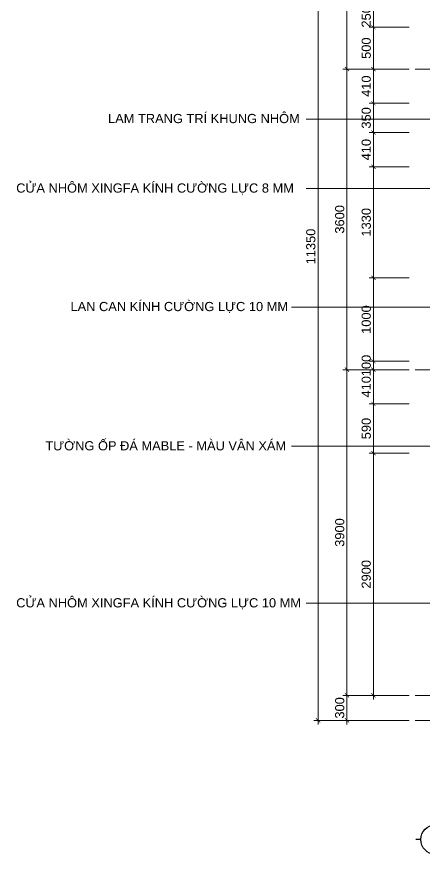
# Model space of a CAD drawing. Header units: millimetres. Extents: x 0 to 84000, y -29700 to 363007.
# Drawn here: x 43561 to 53315, y 210191 to 230364 of the extents above; entities that cross this region are included whole.
import ezdxf

# ---------------------------------------------------------------- set-up
doc = ezdxf.new("R2010")
doc.units = ezdxf.units.MM
doc.linetypes.add('Grid Line', pattern=[10.5, 6, -1.5, 1.5, -1.5])
for name, color, linetype, lineweight in [('- Note', 9, 'Continuous', 13), ('- Text thin', 3, 'Continuous', 25), ('A-ANNO-DIMS', 211, 'Continuous', 13), ('A-FLOR-LEVL', 51, 'Continuous', 13), ('S-GRID-IDEN', 1, 'Continuous', 25)]:
    doc.layers.add(name, color=color, linetype=linetype, lineweight=lineweight)
doc.styles.add('R-Arial', font='arial.ttf')
doc.dimstyles.new('SC-50-100', dxfattribs={"dimtxt": 220, "dimasz": 100, "dimexe": 100, "dimexo": 200, "dimgap": 60, "dimtad": 1, "dimdec": 0, "dimlfac": 0.5, "dimzin": 0, "dimdsep": 46, "dimtxsty": 'R-Arial', "dimblk": 'ARCHTICK', "dimcen": 0.5, "dimdle": 100, "dimclrd": 256, "dimclre": 256, "dimclrt": 4, "dimadec": 0, "dimazin": 0, "dimtfac": 1, "dimtdec": 0, "dimtix": 1, "dimtmove": 0, "dimatfit": 3, "dimfxl": 1, "dimtolj": 1, "dimtzin": 0, "dimlwd": -1, "dimlwe": -1, "dimarcsym": 0})

# ---------------------------------------------------------------- blocks, each defined once
blk = doc.blocks.new('Grid - Gird_A3-A4-1669209-CD_MẶT ĐỨNG TRỤC C-A')
at = {"layer": 'S-GRID-IDEN'}
for p, q in [((-3520, -1552), (-3520, -1492)), ((-3695, -1727), (-3755, -1727)), ((-3345, -1727), (-3285, -1727)), ((-3520, -1902), (-3520, -1962))]:
    blk.add_line(p, q, dxfattribs=at)
blk.add_circle((-3520, -1727), 175, dxfattribs=at)
blk = doc.blocks.new('_ArchTick')
at = {"color": 0, "linetype": 'ByBlock', "const_width": 0.15}
blk.add_lwpolyline([(-0.5, -0.5), (0.5, 0.5)], dxfattribs=at)
blk = doc.blocks.new('*D268')
at = {"layer": 'A-ANNO-DIMS', "transparency": 16777216}
for p, q in [((52953, 235714), (51367, 235714)), ((51467, 235814), (51467, 229014)), ((52953, 229114), (51367, 229114))]:
    blk.add_line(p, q, dxfattribs=at)
at = {"layer": 'Defpoints', "color": 0, "transparency": 16777216}
for p in [(53153, 235714), (51467, 229114), (53153, 229114)]:
    blk.add_point(p, dxfattribs=at)
at = {"layer": 'A-ANNO-DIMS', "transparency": 16777216, "xscale": 100, "yscale": 100, "zscale": 100}
for p, rotation in [((51467, 235714), 90), ((51467, 229114), 270)]:
    blk.add_blockref('_ArchTick', p, dxfattribs=dict(at, rotation=rotation))
at = {"layer": 'A-ANNO-DIMS', "color": 4, "transparency": 16777216, "insert": (51294, 232414), "char_height": 220, "width": 1.21, "attachment_point": 5, "rotation": 90, "style": 'R-Arial'}
blk.add_mtext('\\A1;3300', dxfattribs=at)
blk = doc.blocks.new('*D269')
at = {"layer": 'A-ANNO-DIMS', "transparency": 16777216}
for p, q in [((51467, 229214), (51467, 221814)), ((52953, 229114), (51367, 229114)), ((52953, 221914), (51367, 221914))]:
    blk.add_line(p, q, dxfattribs=at)
at = {"layer": 'Defpoints', "color": 0, "transparency": 16777216}
for p in [(53153, 229114), (51467, 221914), (53153, 221914)]:
    blk.add_point(p, dxfattribs=at)
at = {"layer": 'A-ANNO-DIMS', "transparency": 16777216, "xscale": 100, "yscale": 100, "zscale": 100}
for p, rotation in [((51467, 229114), 90), ((51467, 221914), 270)]:
    blk.add_blockref('_ArchTick', p, dxfattribs=dict(at, rotation=rotation))
at = {"layer": 'A-ANNO-DIMS', "color": 4, "transparency": 16777216, "insert": (51294, 225514), "char_height": 220, "width": 1.21, "attachment_point": 5, "rotation": 90, "style": 'R-Arial'}
blk.add_mtext('\\A1;3600', dxfattribs=at)
blk = doc.blocks.new('*D270')
at = {"layer": 'A-ANNO-DIMS', "transparency": 16777216}
for p, q in [((52953, 221914), (51367, 221914)), ((51467, 222014), (51467, 214014)), ((52953, 214114), (51367, 214114))]:
    blk.add_line(p, q, dxfattribs=at)
at = {"layer": 'Defpoints', "color": 0, "transparency": 16777216}
for p in [(53153, 221914), (51467, 214114), (53153, 214114)]:
    blk.add_point(p, dxfattribs=at)
at = {"layer": 'A-ANNO-DIMS', "transparency": 16777216, "xscale": 100, "yscale": 100, "zscale": 100}
for p, rotation in [((51467, 221914), 90), ((51467, 214114), 270)]:
    blk.add_blockref('_ArchTick', p, dxfattribs=dict(at, rotation=rotation))
at = {"layer": 'A-ANNO-DIMS', "color": 4, "transparency": 16777216, "insert": (51294, 218014), "char_height": 220, "width": 1.21, "attachment_point": 5, "rotation": 90, "style": 'R-Arial'}
blk.add_mtext('\\A1;3900', dxfattribs=at)
blk = doc.blocks.new('*D271')
at = {"layer": 'A-ANNO-DIMS', "transparency": 16777216}
for p, q in [((52953, 214114), (51367, 214114)), ((51467, 214114), (51467, 214214)), ((51467, 214114), (51467, 213514)), ((52953, 213514), (51367, 213514)), ((51467, 213514), (51467, 213414))]:
    blk.add_line(p, q, dxfattribs=at)
at = {"layer": 'Defpoints', "color": 0, "transparency": 16777216}
for p in [(53153, 214114), (51467, 213514), (53153, 213514)]:
    blk.add_point(p, dxfattribs=at)
at = {"layer": 'A-ANNO-DIMS', "transparency": 16777216, "xscale": 100, "yscale": 100, "zscale": 100}
for p, rotation in [((51467, 214114), 270), ((51467, 213514), 90)]:
    blk.add_blockref('_ArchTick', p, dxfattribs=dict(at, rotation=rotation))
at = {"layer": 'A-ANNO-DIMS', "color": 4, "transparency": 16777216, "insert": (51294, 213814), "char_height": 220, "width": 0.904, "attachment_point": 5, "rotation": 90, "style": 'R-Arial'}
blk.add_mtext('\\A1;300', dxfattribs=at)
blk = doc.blocks.new('*D276')
at = {"layer": 'A-ANNO-DIMS', "transparency": 16777216}
for p, q in [((50775, 236314), (50775, 213414)), ((52953, 236214), (50675, 236214)), ((52953, 213514), (50675, 213514))]:
    blk.add_line(p, q, dxfattribs=at)
at = {"layer": 'Defpoints', "color": 0, "transparency": 16777216}
for p in [(53153, 236214), (50775, 213514), (53153, 213514)]:
    blk.add_point(p, dxfattribs=at)
at = {"layer": 'A-ANNO-DIMS', "transparency": 16777216, "xscale": 100, "yscale": 100, "zscale": 100}
for p, rotation in [((50775, 236214), 90), ((50775, 213514), 270)]:
    blk.add_blockref('_ArchTick', p, dxfattribs=dict(at, rotation=rotation))
at = {"layer": 'A-ANNO-DIMS', "color": 4, "transparency": 16777216, "insert": (50602, 224864), "char_height": 220, "width": 1.51, "attachment_point": 5, "rotation": 90, "style": 'R-Arial'}
blk.add_mtext('\\A1;11350', dxfattribs=at)
blk = doc.blocks.new('*D277')
at = {"layer": 'A-ANNO-DIMS', "transparency": 16777216}
for p, q in [((52953, 219914), (52001, 219914)), ((52101, 214014), (52101, 220014)), ((52953, 214114), (52001, 214114))]:
    blk.add_line(p, q, dxfattribs=at)
at = {"layer": 'Defpoints', "color": 0, "transparency": 16777216}
for p in [(52101, 219914), (53153, 219914), (53153, 214114)]:
    blk.add_point(p, dxfattribs=at)
at = {"layer": 'A-ANNO-DIMS', "transparency": 16777216, "xscale": 100, "yscale": 100, "zscale": 100}
for p, rotation in [((52101, 219914), 90), ((52101, 214114), 270)]:
    blk.add_blockref('_ArchTick', p, dxfattribs=dict(at, rotation=rotation))
at = {"layer": 'A-ANNO-DIMS', "color": 4, "transparency": 16777216, "insert": (51929, 217014), "char_height": 220, "attachment_point": 5, "rotation": 90, "style": 'R-Arial'}
blk.add_mtext('\\A1;2900', dxfattribs=at)
blk = doc.blocks.new('*D278')
at = {"layer": 'A-ANNO-DIMS', "transparency": 16777216}
for p, q in [((52101, 219814), (52101, 221194)), ((52953, 221094), (52001, 221094)), ((52953, 219914), (52001, 219914))]:
    blk.add_line(p, q, dxfattribs=at)
at = {"layer": 'Defpoints', "color": 0, "transparency": 16777216}
for p in [(52101, 221094), (53153, 221094), (53153, 219914)]:
    blk.add_point(p, dxfattribs=at)
at = {"layer": 'A-ANNO-DIMS', "transparency": 16777216, "xscale": 100, "yscale": 100, "zscale": 100}
for p, rotation in [((52101, 221094), 90), ((52101, 219914), 270)]:
    blk.add_blockref('_ArchTick', p, dxfattribs=dict(at, rotation=rotation))
at = {"layer": 'A-ANNO-DIMS', "color": 4, "transparency": 16777216, "insert": (51929, 220504), "char_height": 220, "attachment_point": 5, "rotation": 90, "style": 'R-Arial'}
blk.add_mtext('\\A1;590', dxfattribs=at)
blk = doc.blocks.new('*D279')
at = {"layer": 'A-ANNO-DIMS', "transparency": 16777216}
for p, q in [((52953, 221914), (52001, 221914)), ((52101, 220994), (52101, 222014)), ((52953, 221094), (52001, 221094))]:
    blk.add_line(p, q, dxfattribs=at)
at = {"layer": 'Defpoints', "color": 0, "transparency": 16777216}
for p in [(52101, 221914), (53153, 221914), (53153, 221094)]:
    blk.add_point(p, dxfattribs=at)
at = {"layer": 'A-ANNO-DIMS', "transparency": 16777216, "xscale": 100, "yscale": 100, "zscale": 100}
for p, rotation in [((52101, 221914), 90), ((52101, 221094), 270)]:
    blk.add_blockref('_ArchTick', p, dxfattribs=dict(at, rotation=rotation))
at = {"layer": 'A-ANNO-DIMS', "color": 4, "transparency": 16777216, "insert": (51929, 221504), "char_height": 220, "attachment_point": 5, "rotation": 90, "style": 'R-Arial'}
blk.add_mtext('\\A1;410', dxfattribs=at)
blk = doc.blocks.new('*D280')
at = {"layer": 'A-ANNO-DIMS', "transparency": 16777216}
for p, q in [((52953, 222114), (52001, 222114)), ((52101, 222114), (52101, 222214)), ((52101, 221914), (52101, 222114)), ((52953, 221914), (52001, 221914)), ((52101, 221914), (52101, 221814))]:
    blk.add_line(p, q, dxfattribs=at)
at = {"layer": 'Defpoints', "color": 0, "transparency": 16777216}
for p in [(52101, 222114), (53153, 222114), (53153, 221914)]:
    blk.add_point(p, dxfattribs=at)
at = {"layer": 'A-ANNO-DIMS', "transparency": 16777216, "xscale": 100, "yscale": 100, "zscale": 100}
for p, rotation in [((52101, 222114), 270), ((52101, 221914), 90)]:
    blk.add_blockref('_ArchTick', p, dxfattribs=dict(at, rotation=rotation))
at = {"layer": 'A-ANNO-DIMS', "color": 4, "transparency": 16777216, "insert": (51929, 222014), "char_height": 220, "attachment_point": 5, "rotation": 90, "style": 'R-Arial'}
blk.add_mtext('\\A1;100', dxfattribs=at)
blk = doc.blocks.new('*D281')
at = {"layer": 'A-ANNO-DIMS', "transparency": 16777216}
for p, q in [((52101, 222014), (52101, 224214)), ((52953, 224114), (52001, 224114)), ((52953, 222114), (52001, 222114))]:
    blk.add_line(p, q, dxfattribs=at)
at = {"layer": 'Defpoints', "color": 0, "transparency": 16777216}
for p in [(52101, 224114), (53153, 224114), (53153, 222114)]:
    blk.add_point(p, dxfattribs=at)
at = {"layer": 'A-ANNO-DIMS', "transparency": 16777216, "xscale": 100, "yscale": 100, "zscale": 100}
for p, rotation in [((52101, 224114), 90), ((52101, 222114), 270)]:
    blk.add_blockref('_ArchTick', p, dxfattribs=dict(at, rotation=rotation))
at = {"layer": 'A-ANNO-DIMS', "color": 4, "transparency": 16777216, "insert": (51929, 223114), "char_height": 220, "attachment_point": 5, "rotation": 90, "style": 'R-Arial'}
blk.add_mtext('\\A1;1000', dxfattribs=at)
blk = doc.blocks.new('*D282')
at = {"layer": 'A-ANNO-DIMS', "transparency": 16777216}
for p, q in [((52953, 226774), (52001, 226774)), ((52101, 224014), (52101, 226874)), ((52953, 224114), (52001, 224114))]:
    blk.add_line(p, q, dxfattribs=at)
at = {"layer": 'Defpoints', "color": 0, "transparency": 16777216}
for p in [(52101, 226774), (53153, 226774), (53153, 224114)]:
    blk.add_point(p, dxfattribs=at)
at = {"layer": 'A-ANNO-DIMS', "transparency": 16777216, "xscale": 100, "yscale": 100, "zscale": 100}
for p, rotation in [((52101, 226774), 90), ((52101, 224114), 270)]:
    blk.add_blockref('_ArchTick', p, dxfattribs=dict(at, rotation=rotation))
at = {"layer": 'A-ANNO-DIMS', "color": 4, "transparency": 16777216, "insert": (51929, 225444), "char_height": 220, "attachment_point": 5, "rotation": 90, "style": 'R-Arial'}
blk.add_mtext('\\A1;1330', dxfattribs=at)
blk = doc.blocks.new('*D283')
at = {"layer": 'A-ANNO-DIMS', "transparency": 16777216}
for p, q in [((52953, 227594), (52001, 227594)), ((52101, 226674), (52101, 227694)), ((52953, 226774), (52001, 226774))]:
    blk.add_line(p, q, dxfattribs=at)
at = {"layer": 'Defpoints', "color": 0, "transparency": 16777216}
for p in [(52101, 227594), (53153, 227594), (53153, 226774)]:
    blk.add_point(p, dxfattribs=at)
at = {"layer": 'A-ANNO-DIMS', "transparency": 16777216, "xscale": 100, "yscale": 100, "zscale": 100}
for p, rotation in [((52101, 227594), 90), ((52101, 226774), 270)]:
    blk.add_blockref('_ArchTick', p, dxfattribs=dict(at, rotation=rotation))
at = {"layer": 'A-ANNO-DIMS', "color": 4, "transparency": 16777216, "insert": (51929, 227184), "char_height": 220, "attachment_point": 5, "rotation": 90, "style": 'R-Arial'}
blk.add_mtext('\\A1;410', dxfattribs=at)
blk = doc.blocks.new('*D284')
at = {"layer": 'A-ANNO-DIMS', "transparency": 16777216}
for p, q in [((52101, 227494), (52101, 228394)), ((52953, 228294), (52001, 228294)), ((52953, 227594), (52001, 227594))]:
    blk.add_line(p, q, dxfattribs=at)
at = {"layer": 'Defpoints', "color": 0, "transparency": 16777216}
for p in [(52101, 228294), (53153, 228294), (53153, 227594)]:
    blk.add_point(p, dxfattribs=at)
at = {"layer": 'A-ANNO-DIMS', "transparency": 16777216, "xscale": 100, "yscale": 100, "zscale": 100}
for p, rotation in [((52101, 228294), 90), ((52101, 227594), 270)]:
    blk.add_blockref('_ArchTick', p, dxfattribs=dict(at, rotation=rotation))
at = {"layer": 'A-ANNO-DIMS', "color": 4, "transparency": 16777216, "insert": (51929, 227944), "char_height": 220, "attachment_point": 5, "rotation": 90, "style": 'R-Arial'}
blk.add_mtext('\\A1;350', dxfattribs=at)
blk = doc.blocks.new('*D285')
at = {"layer": 'A-ANNO-DIMS', "transparency": 16777216}
for p, q in [((52101, 228194), (52101, 229214)), ((52953, 229114), (52001, 229114)), ((52953, 228294), (52001, 228294))]:
    blk.add_line(p, q, dxfattribs=at)
at = {"layer": 'Defpoints', "color": 0, "transparency": 16777216}
for p in [(52101, 229114), (53153, 229114), (53153, 228294)]:
    blk.add_point(p, dxfattribs=at)
at = {"layer": 'A-ANNO-DIMS', "transparency": 16777216, "xscale": 100, "yscale": 100, "zscale": 100}
for p, rotation in [((52101, 229114), 90), ((52101, 228294), 270)]:
    blk.add_blockref('_ArchTick', p, dxfattribs=dict(at, rotation=rotation))
at = {"layer": 'A-ANNO-DIMS', "color": 4, "transparency": 16777216, "insert": (51929, 228704), "char_height": 220, "attachment_point": 5, "rotation": 90, "style": 'R-Arial'}
blk.add_mtext('\\A1;410', dxfattribs=at)
blk = doc.blocks.new('*D286')
at = {"layer": 'A-ANNO-DIMS', "transparency": 16777216}
for p, q in [((52101, 229014), (52101, 230214)), ((52953, 230114), (52001, 230114)), ((52953, 229114), (52001, 229114))]:
    blk.add_line(p, q, dxfattribs=at)
at = {"layer": 'Defpoints', "color": 0, "transparency": 16777216}
for p in [(52101, 230114), (53153, 230114), (53153, 229114)]:
    blk.add_point(p, dxfattribs=at)
at = {"layer": 'A-ANNO-DIMS', "transparency": 16777216, "xscale": 100, "yscale": 100, "zscale": 100}
for p, rotation in [((52101, 230114), 90), ((52101, 229114), 270)]:
    blk.add_blockref('_ArchTick', p, dxfattribs=dict(at, rotation=rotation))
at = {"layer": 'A-ANNO-DIMS', "color": 4, "transparency": 16777216, "insert": (51929, 229614), "char_height": 220, "attachment_point": 5, "rotation": 90, "style": 'R-Arial'}
blk.add_mtext('\\A1;500', dxfattribs=at)
blk = doc.blocks.new('*D287')
at = {"layer": 'A-ANNO-DIMS', "transparency": 16777216}
for p, q in [((52953, 230614), (52001, 230614)), ((52101, 230614), (52101, 230714)), ((52101, 230114), (52101, 230614)), ((52953, 230114), (52001, 230114)), ((52101, 230114), (52101, 230014))]:
    blk.add_line(p, q, dxfattribs=at)
at = {"layer": 'Defpoints', "color": 0, "transparency": 16777216}
for p in [(52101, 230614), (53153, 230614), (53153, 230114)]:
    blk.add_point(p, dxfattribs=at)
at = {"layer": 'A-ANNO-DIMS', "transparency": 16777216, "xscale": 100, "yscale": 100, "zscale": 100}
for p, rotation in [((52101, 230614), 270), ((52101, 230114), 90)]:
    blk.add_blockref('_ArchTick', p, dxfattribs=dict(at, rotation=rotation))
at = {"layer": 'A-ANNO-DIMS', "color": 4, "transparency": 16777216, "insert": (51929, 230364), "char_height": 220, "attachment_point": 5, "rotation": 90, "style": 'R-Arial'}
blk.add_mtext('\\A1;250', dxfattribs=at)

msp = doc.modelspace()

# ---------------------------------------------------------------- linework, layer by layer
at = {"layer": 'A-FLOR-LEVL', "linetype": 'Grid Line', "ltscale": 100}
for p, q in [((53101.5, 229114.3), (70783.7, 229114.3)), ((53101.5, 221914.3), (70783.7, 221914.3)), ((53101.5, 214114.3), (70783.7, 214114.3)), ((53101.5, 213514.3), (69513.7, 213514.3))]:
    msp.add_line(p, q, dxfattribs=at)

# ---------------------------------------------------------------- block references
at = {"layer": 'S-GRID-IDEN', "xscale": 2, "yscale": 2, "zscale": 2}
msp.add_blockref('Grid - Gird_A3-A4-1669209-CD_MẶT ĐỨNG TRỤC C-A', (60623.4, 214114.3), dxfattribs=at)

# ---------------------------------------------------------------- texts
at = {"layer": '- Text thin', "style": 'R-Arial'}
for s, p in [('LAM TRANG TRÍ KHUNG NHÔM', (45745, 227819.3)), ('CỬA NHÔM XINGFA KÍNH CƯỜNG LỰC 8 MM', (43545.1, 226154.3)), ('LAN CAN KÍNH CƯỜNG LỰC 10 MM', (44845.4, 223316.5)), ('TƯỜNG ỐP ĐÁ MABLE - MÀU VÂN XÁM', (44243.2, 219981.3)), ('CỬA NHÔM XINGFA KÍNH CƯỜNG LỰC 10 MM', (43545.1, 216220.6))]:
    msp.add_text(s, height=220, dxfattribs=at).set_placement(p)

# ---------------------------------------------------------------- dimensions: what is measured, and where the dimension line sits
at = {"layer": 'A-ANNO-DIMS'}
for base, p1, p2, picture, middle in [((50774.8, 213514.3), (53152.6, 236214.3), (53152.6, 213514.3), '*D276', (50602.3, 224864.3)), ((51466.6, 229114.3), (53152.6, 235714.3), (53152.6, 229114.3), '*D268', (51294.2, 232414.3)), ((52100.9, 230614.3), (53152.6, 230114.3), (53152.6, 230614.3), '*D287', (51928.6, 230364.3)), ((52100.9, 230114.3), (53152.6, 229114.3), (53152.6, 230114.3), '*D286', (51928.6, 229614.3)), ((51466.6, 221914.3), (53152.6, 229114.3), (53152.6, 221914.3), '*D269', (51294.2, 225514.3)), ((52100.9, 229114.3), (53152.6, 228294.3), (53152.6, 229114.3), '*D285', (51928.6, 228704.3)), ((52100.9, 228294.3), (53152.6, 227594.3), (53152.6, 228294.3), '*D284', (51928.5, 227944.3)), ((52100.9, 227594.3), (53152.6, 226774.3), (53152.6, 227594.3), '*D283', (51928.6, 227184.3)), ((52100.9, 226774.3), (53152.6, 224114.3), (53152.6, 226774.3), '*D282', (51928.5, 225444.3)), ((52100.9, 224114.3), (53152.6, 222114.3), (53152.6, 224114.3), '*D281', (51928.6, 223114.3)), ((52100.9, 222114.3), (53152.6, 221914.3), (53152.6, 222114.3), '*D280', (51928.6, 222014.3)), ((51466.6, 214114.3), (53152.6, 221914.3), (53152.6, 214114.3), '*D270', (51294.2, 218014.3)), ((52100.9, 221914.3), (53152.6, 221094.3), (53152.6, 221914.3), '*D279', (51928.6, 221504.3)), ((52100.9, 221094.3), (53152.6, 219914.3), (53152.6, 221094.3), '*D278', (51928.6, 220504.3)), ((52100.9, 219914.3), (53152.6, 214114.3), (53152.6, 219914.3), '*D277', (51928.6, 217014.3)), ((51466.6, 213514.3), (53152.6, 214114.3), (53152.6, 213514.3), '*D271', (51294.2, 213814.3))]:
    dim = msp.add_linear_dim(base=base, p1=p1, p2=p2, angle=90, dimstyle='SC-50-100', dxfattribs=at)
    dim.commit()
    dim.dimension.update_dxf_attribs({"geometry": picture, "text_midpoint": middle})

# ---------------------------------------------------------------- leaders
at = {"layer": '- Note'}
for points in [[(55872.5, 227490.2), (55507.6, 227917.4), (50487, 227917.4)], [(55908.5, 226252.4), (50487, 226252.4)], [(55059.6, 223414.6), (50135.3, 223414.6)], [(55059.6, 220079.3), (50135.3, 220079.3)], [(56414.6, 216318.7), (50487, 216318.7)]]:
    msp.add_leader(points, dimstyle='SC-50-100', override={"dimgap": 60, "dimtad": 0}, dxfattribs=at)

doc.saveas('drawing.dxf')
